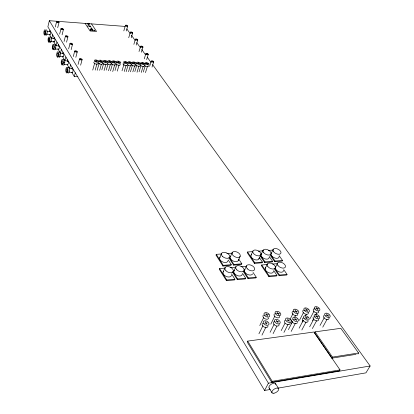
<?xml version="1.0" encoding="UTF-8"?>
<svg xmlns="http://www.w3.org/2000/svg" width="414" height="414" viewBox="0 0 414 414"><rect width="100%" height="100%" fill="white"/><g stroke="black" fill="none" stroke-linecap="round" stroke-linejoin="round"><path stroke-width="0.62" d="M88.192 26.061L87.623 26.004L88.239 26.139L88.477 23.2M90.78 30.051L91.111 27.158M125.028 26.413L49.338 20.7L47.879 26.832L264.587 390.464L270.285 389.476M49.639 31.474L49.923 30.269M54.286 38.642L51.776 38.476L52.656 34.854M55.3 26.957L56.604 21.606M53.882 38.616L54.177 37.405M57.712 27.691L59.026 22.346A1.268 0.538 15.3 0 0 57.401 21.362A1.268 0.538 15.3 0 0 57.013 22.221A1.268 0.538 15.3 0 0 59.026 22.346M58.602 45.892L56.071 45.742L56.972 42.093M59.647 34.098L60.977 28.716M58.224 45.923L58.529 44.702M62.084 34.838L63.425 29.461A1.278 0.554 15.4 0 0 61.784 28.462A1.278 0.554 15.4 0 0 61.401 29.347A1.278 0.554 15.4 0 0 63.425 29.461M63.016 53.318L60.465 53.173L61.386 49.504M64.092 41.416L65.459 35.997M62.669 53.401L62.98 52.174M66.556 42.161L67.932 36.748A1.294 0.569 15.5 0 0 66.266 35.728A1.294 0.569 15.5 0 0 65.888 36.639A1.294 0.569 15.5 0 0 67.932 36.748M67.539 60.915L64.962 60.786L65.909 57.091M68.641 48.899L70.044 43.444M67.223 61.06L67.539 59.828M71.136 49.654L72.543 44.205A1.309 0.58 15.6 0 0 70.856 43.165A1.309 0.58 15.6 0 0 70.483 44.107A1.309 0.58 15.6 0 0 72.543 44.205M71.953 68.688L69.568 68.579L70.54 64.858M73.299 56.568L74.737 51.077M71.881 68.905L72.212 67.663M75.824 57.323L77.268 51.843A1.325 0.595 15.8 0 0 75.555 50.782A1.325 0.595 15.8 0 0 75.188 51.755A1.325 0.595 15.8 0 0 77.268 51.843M77.894 76.709L74.287 76.559L75.281 72.817M78.075 64.418L79.55 58.891M80.626 65.184L82.107 59.663A1.335 0.611 15.9 0 0 80.368 58.591A1.335 0.611 15.9 0 0 80.011 59.585A1.335 0.611 15.9 0 0 82.107 59.663M92.741 70.08L94.635 63.275M95.189 70.095L96.917 63.916M97.212 70.287L99.122 63.502M99.655 70.302L101.399 64.139M101.834 69.878L103.588 63.73M104.095 70.509L105.855 64.367M106.258 70.085L108.028 63.953M108.509 70.716L110.284 64.589M110.481 70.903L112.437 64.18M123.817 30.879L125.432 25.363M112.722 71.529L114.694 64.812M126.275 30.967L127.719 26.066M115.03 70.499L116.826 64.403M117.265 71.12L119.072 65.034M128.718 37.736L130.369 32.188M131.207 37.829L132.682 32.897M122.021 70.825L124.024 64.154M124.247 71.446L126.073 65.386M133.877 44.345L135.435 39.19M126.151 71.632L128.169 64.977M136.206 45.054L137.774 39.904M128.547 71.648L130.394 65.603M130.436 71.829L132.47 65.195M139.006 51.517L140.605 46.327M132.827 71.845L134.685 65.821M134.829 71.606L136.744 65.433M141.36 52.231L142.965 47.046M137.029 72.222L138.949 66.054M139.073 71.803L140.998 65.645M144.253 58.85L145.888 53.629M141.262 72.419L143.197 66.266M146.634 59.575L148.274 54.358M143.291 72.005L145.226 65.862M145.474 72.616L147.42 66.478M149.62 66.354L151.296 61.101M152.026 67.084L153.708 61.836M221.764 253.937L216.268 254.351L215.973 255.05L222.944 266.052L230.95 265.379L231.255 264.686L228.238 260.002M219.746 257.58L221.547 253.384M225.19 268.096L219.596 268.572L219.291 269.276L226.453 280.687L234.598 279.926L234.914 279.222L231.467 273.825M222.944 266.052L223.249 265.353L216.268 254.351M223.156 271.91L225.004 267.677M230.344 256.758L232.171 252.587M226.453 280.687L226.763 279.983L219.596 268.572M238.764 259.164L241.817 263.806L241.507 264.499L233.62 265.157L233.931 264.463L229.216 257.192M238.288 260.572L240.146 256.406A4.419 2.603 24.5 0 0 235.193 251.552A4.419 2.603 24.5 0 0 233.123 255.562A4.419 2.603 24.5 0 0 240.146 256.406M233.951 270.963L235.825 266.761M252.618 251.619L247.546 252.002L247.236 252.685L254.46 263.418L262.119 262.776L262.44 262.093L259.526 257.824M242.532 273.4L245.673 278.218L245.352 278.917L237.326 279.667L237.641 278.969L232.803 271.424M251.039 255.153L252.913 251.034M244.555 270.037L246.454 265.855M254.46 263.418L254.776 262.73L247.546 252.002M253.063 272.453L256.235 277.23L255.914 277.923L248.007 278.663L248.328 277.97L243.779 271.025M258.895 258.905L260.799 254.796A4.368 2.52 25.2 0 0 255.821 250.02A4.368 2.52 25.2 0 0 253.932 253.958A4.368 2.52 25.2 0 0 260.799 254.796M261.193 254.362L263.087 250.273M267.46 264.499L261.741 264.986L261.42 265.669L268.919 276.702L276.593 275.983L276.925 275.3L273.685 270.601M269.24 256.489L272.557 261.25L272.231 261.927L264.681 262.559L265.001 261.881L260.251 254.962M271.18 253.591L273.095 249.523M265.322 268.215L267.268 264.091M274.73 261.72L275.056 261.043L282.503 260.422L282.177 261.099L274.73 261.72L270.306 255.381M268.919 276.702L269.245 276.014L276.925 275.3M275.476 267.325L277.442 263.226M274.451 268.971L279.134 275.745L279.471 275.062L287.037 274.353L283.766 269.695M247.707 341.11L247.241 342.067L271.703 382.282L339.485 370.835L340.029 369.909L313.972 332.007L247.707 341.11L272.21 381.32L271.703 382.282M259.775 325.539L263.728 317.486M287.037 274.353L286.705 275.031L279.134 275.745M258.926 333.793L262.921 325.704M261.964 335.117L265.985 327.034M270.797 324.136L274.803 316.136M270.088 332.307L274.135 324.265M273.105 333.622L276.888 326.165M281.199 330.6L284.998 323.189M290.059 319.349L292.967 313.693M283.957 332.39L288.072 324.405M291.611 323.355L292.491 321.662L288.408 329.642M294.835 317.14L295.715 315.442M291.161 331.417L295.306 323.474M299.467 320.26L303.586 312.399M264.587 390.464L268.412 383.188L370.137 365.986L152.637 64.667M302.173 321.994L303.064 320.312M305.434 315.82L306.319 314.133M299.11 328.219L303.276 320.317M301.853 329.979L306.044 322.082M310.076 318.563L314.029 311.147M312.58 320.653L313.476 318.982M315.571 315.075L316.767 312.844M309.651 326.817L313.859 318.966M312.384 328.561L316.617 320.715M357.95 354.027L358.565 352.982L340.82 328.318L315.075 331.857L314.5 332.913L331.857 358.162L356.04 354.327M320.032 325.435L324.281 317.631M322.754 327.163L327.029 319.37M331.857 358.162L332.463 357.101L358.565 352.982M370.137 365.986L365.935 372.854L277.887 388.156M272.21 381.32L340.029 369.909M264.629 323.236L267.454 322.879M275.874 321.813L278.653 321.461M286.938 320.415L289.681 320.069M294.038 319.52L297.293 319.106M304.823 318.154L308.026 317.75M315.442 316.813L318.599 316.415M325.901 315.489L329.006 315.101M265.25 315.033L268.598 314.63M276.355 313.698L279.652 313.3M294.354 311.525L297.625 311.131M305.009 310.236L308.228 309.848M315.504 308.973L318.671 308.59M226.763 279.983L234.914 279.222M237.641 278.969L245.673 278.218M248.328 277.97L256.235 277.23M230.386 267.656L235.897 267.185M240.984 266.751L246.418 266.29M272.515 264.065L277.525 263.64M223.249 265.353L231.255 264.686M233.931 264.463L241.817 263.806M254.776 262.73L262.44 262.093M265.001 261.881L272.557 261.25M226.862 253.554L232.28 253.151M258.315 251.189L263.314 250.812M268.293 250.439L273.219 250.066M68.9 72.186L72.31 72.336M64.258 64.279L67.637 64.444M95.173 61.008L97.787 61.143M99.67 61.246L102.268 61.381M104.147 61.479L106.729 61.614M108.592 61.712L111.159 61.846M113.017 61.94L115.568 62.074M117.416 62.172L119.951 62.302M124.283 62.53L127.062 62.674M128.619 62.757L131.378 62.902M132.93 62.98L135.673 63.125M137.215 63.207L139.948 63.347M141.479 63.43L144.196 63.57M145.718 63.647L148.419 63.792M152.016 61.443L152.916 61.489M59.171 56.532L63.078 56.739M80.373 59.254L81.361 59.305M146.597 53.965L147.493 54.017M55.398 49.028L58.622 49.214M75.555 51.434L76.533 51.491M70.846 43.796L71.819 43.858M141.309 46.658L142.193 46.715M50.436 41.623L54.27 41.861M46.849 34.465L50.022 34.678M66.256 36.339L67.213 36.406M46.958 31.226L50.13 31.443M136.134 39.516L137.008 39.573M91.478 29.016L92.058 29.058M131.057 32.509L131.926 32.571M92.094 30.144L92.964 30.206M94.242 30.3L94.775 30.336M61.764 29.058L62.721 29.125M89.507 26.185L90.33 26.248M57.38 21.947L58.327 22.014M126.11 25.678L126.974 25.746M90.614 30.227C91.758 29.798 89.145 30.005 90.459 29.886M126.384 25.451L126.782 25.994M131.331 32.276L131.735 32.83M136.408 39.273L136.822 39.842M141.583 46.409L142.007 46.989M146.877 53.706L147.306 54.301M152.29 61.174L152.735 61.784M126.917 29.032L130.322 33.746M131.455 35.319L135.238 40.562M136.749 42.658L140.532 47.895M141.671 49.468L145.454 54.71M147.343 57.329L151.126 62.571M326.439 313.957L328.364 316.648M146.561 62.969L147.601 64.418M316.073 307.307L318.092 310.158M279.16 255.702L282.503 260.422M142.333 62.747L143.363 64.201M316.017 315.266L317.926 317.978M138.079 62.524L139.104 63.979M270.259 254.18L275.056 261.043M305.615 308.559L307.618 311.431M133.805 62.297L134.824 63.761M274.777 268.288L279.471 275.062M305.434 316.591L307.323 319.329M129.504 62.069L130.513 63.533M315.075 331.857L332.463 357.101M260.302 256.173L264.681 262.559M294.996 309.827L296.978 312.725M125.183 61.841L126.187 63.311M261.741 264.986L269.245 276.014M294.68 317.936L296.553 320.705M118.104 61.375L119.232 63.047M91.504 23.883L96.571 31.443L90.097 30.983L85.093 23.396M287.435 318.847L289.163 321.43M94.387 30.17L94.583 30.46M89.258 23.712L89.595 24.219L87.416 24.053L87.08 23.546M113.721 61.143L114.833 62.819M89.74 25.989L90.019 26.408M91.66 28.871L91.882 29.208M92.379 29.953L92.689 30.424M277.007 312.084L278.927 314.982M109.306 60.91L110.414 62.592M276.402 320.229L278.11 322.837M243.116 271.186L248.007 278.663M104.871 60.677L105.974 62.364M265.938 313.403L267.837 316.332M228.916 257.886L233.62 265.157M100.411 60.444L101.502 62.131M265.193 321.637L266.88 324.265M232.492 272.122L237.326 279.667M95.924 60.206L97.005 61.898M57.634 21.683L57.981 22.247M62.017 28.789L62.374 29.368M66.504 36.059L66.871 36.655M71.099 43.506L71.472 44.117M75.803 51.134L76.186 51.76M80.626 58.948L81.02 59.585M275.543 383.576L278.529 388.461M49.338 20.7L268.412 383.188M269.116 387.985L272.07 392.891M49.359 34.388L51.776 38.476M53.597 41.56L56.071 45.742M57.934 48.893L60.465 53.173M62.369 56.402L64.962 60.786M67.182 64.537L69.568 68.579M71.839 72.419L74.287 76.559M267.951 326.201A3.152 1.987 28.3 0 1 264.085 326.972A3.152 1.987 28.3 0 1 262.595 323.324M318.692 311.271A3.027 1.791 29.5 0 1 317.15 313.025A3.027 1.791 29.5 0 1 313.703 311.209A3.027 1.791 29.5 0 1 314.06 308.828M290.074 322.78A3.115 1.92 29.1 0 1 286.773 324.271A3.115 1.92 29.1 0 1 284.837 320.514M279.072 324.193A3.131 1.956 28.7 0 1 277.323 326.066A3.131 1.956 28.7 0 1 273.773 324.167A3.131 1.956 28.7 0 1 274.296 321.637M279.678 316.058A3.095 1.91 28.4 0 1 276.355 317.517A3.095 1.91 28.4 0 1 274.472 313.802M308.264 312.554A3.048 1.822 29.2 0 1 306.676 314.324A3.048 1.822 29.2 0 1 303.208 312.492A3.048 1.822 29.2 0 1 303.607 310.091M268.696 317.968A3.11 1.941 28 0 1 264.882 318.708A3.11 1.941 28 0 1 263.402 315.137M328.954 317.792A3.053 1.801 30.1 0 1 325.896 319.22A3.053 1.801 30.1 0 1 323.851 315.587M318.563 319.127A3.069 1.832 29.9 0 1 315.442 320.571A3.069 1.832 29.9 0 1 313.424 316.901M308.094 321.031A3.084 1.863 29.6 0 1 304.114 321.564A3.084 1.863 29.6 0 1 303.302 317.978M297.366 322.413A3.105 1.899 29.3 0 1 293.676 323.158A3.105 1.899 29.3 0 1 292.082 319.598M297.676 313.848A3.064 1.853 28.9 0 1 296.036 315.644A3.064 1.853 28.9 0 1 292.553 313.796A3.064 1.853 28.9 0 1 292.998 311.369M127.238 64.92A2.179 0.983 17.4 0 1 124.443 65.262A2.179 0.983 17.4 0 1 123.579 63.404M131.445 64.853A2.168 0.978 17.5 0 1 129.856 65.785A2.168 0.978 17.5 0 1 127.377 64.232M135.497 64.775A2.163 0.973 17.7 0 1 134.162 66.002A2.163 0.973 17.7 0 1 131.719 64.201M140.108 65.578A2.158 0.968 17.8 0 1 138.178 66.168A2.158 0.968 17.8 0 1 135.968 64.672M144.243 65.505A2.148 0.963 17.9 0 1 142.437 66.38A2.148 0.963 17.9 0 1 140.258 64.636M120.138 64.279A2.189 0.994 17.1 0 1 118.228 65.164A2.189 0.994 17.1 0 1 116.065 63.394M115.765 64.056A2.194 0.999 17 0 1 114.109 64.993A2.194 0.999 17 0 1 111.625 63.425M111.133 63.528A2.205 1.004 16.9 0 1 109.689 64.77A2.205 1.004 16.9 0 1 107.257 62.938M107.029 63.896A2.21 1.009 16.7 0 1 104.69 64.424A2.21 1.009 16.7 0 1 102.817 62.711M105.084 64.025A1.18 0.538 16.7 0 1 104.789 63.963M102.491 63.378A2.22 1.014 16.6 0 1 100.498 64.268A2.22 1.014 16.6 0 1 98.346 62.483M100.028 63.632A1.185 0.538 16.6 0 1 99.769 63.502M72.269 68.972A1.708 0.657 -88.3 0 1 73.03 70.685A1.708 0.657 -88.3 0 1 72.145 72.264M69.003 70.949A1.713 0.652 -88.3 0 1 68.926 71.353M67.922 67.71A2.836 1.076 -88.3 0 1 69.262 68.445A2.836 1.076 -88.3 0 1 69.128 72.093A2.836 1.076 -88.3 0 1 67.741 72.605M67.296 61.541A1.687 0.637 -88.1 0 1 68.119 61.401A1.687 0.637 -88.1 0 1 68.253 63.508A1.687 0.637 -88.1 0 1 67.477 64.377M64.387 62.162A1.692 0.631 -88.2 0 1 64.393 62.602M63.13 62.959A1.692 0.631 -88.2 0 1 63.125 62.519M63.295 59.859A2.805 1.051 -88.2 0 1 64.605 60.563A2.805 1.051 -88.2 0 1 64.47 64.17A2.805 1.051 -88.2 0 1 63.119 64.703M49.835 31.666A1.62 0.58 -87.6 0 1 50.658 32.841A1.62 0.58 -87.6 0 1 49.871 34.621M46.741 33.606A1.62 0.574 -87.6 0 1 46.637 33.943M45.742 33.617A1.62 0.574 -87.6 0 1 45.726 32.39M46.089 29.979A2.686 0.952 -87.6 0 1 47.18 32.903A2.686 0.952 -87.6 0 1 45.69 34.9M54.229 38.652A1.635 0.595 -87.7 0 1 54.912 40.443A1.635 0.595 -87.7 0 1 53.98 41.638M50.865 41.141A1.64 0.59 -87.7 0 1 50.736 41.405M50.306 37.125A2.717 0.978 -87.7 0 1 51.424 40.101A2.717 0.978 -87.7 0 1 49.897 42.093M58.431 46.125A1.651 0.611 -87.8 0 1 59.186 46.513A1.651 0.611 -87.8 0 1 59.114 48.635A1.651 0.611 -87.8 0 1 58.327 48.987M55.378 47.776A1.656 0.605 -87.9 0 1 55.305 48.174M54.617 44.443A2.743 0.999 -87.9 0 1 55.766 47.475A2.743 0.999 -87.9 0 1 54.203 49.452M62.881 53.613A1.672 0.621 -88 0 1 63.658 54.017A1.672 0.621 -88 0 1 63.58 56.164A1.672 0.621 -88 0 1 62.778 56.501M59.844 54.451A1.672 0.616 -88 0 1 59.813 55.316M59.036 51.926A2.774 1.025 -88 0 1 60.237 54.296A2.774 1.025 -88 0 1 59.104 57.386M148.46 65.722A2.142 0.957 18.1 0 1 146.939 66.644A2.142 0.957 18.1 0 1 144.465 65.107M98.014 63.151A2.225 1.019 16.4 0 1 95.722 63.973A2.225 1.019 16.4 0 1 94.056 62.043M269.561 388.28A3.907 1.904 -32.1 0 1 271.47 384.068A3.907 1.904 -32.1 0 1 275.75 384.59M279.077 256.644A4.306 2.453 26 0 1 274.052 257.684A4.306 2.453 26 0 1 271.574 253.073M259.045 258.253A4.352 2.531 25.3 0 1 253.854 259.314A4.352 2.531 25.3 0 1 251.464 254.631M238.459 259.904A4.404 2.613 24.5 0 1 233.098 260.991A4.404 2.613 24.5 0 1 230.8 256.23M242.231 274.177A4.502 2.717 25.1 0 1 236.777 275.351A4.502 2.717 25.1 0 1 234.407 270.404M252.612 273.913A4.471 2.67 25.5 0 1 246.894 274.115A4.471 2.67 25.5 0 1 244.995 269.483M227.917 260.748A4.435 2.655 24.1 0 1 222.463 261.85A4.435 2.655 24.1 0 1 220.212 257.047M283.528 270.44A4.399 2.546 26.6 0 1 278.425 271.568A4.399 2.546 26.6 0 1 275.874 266.787M269.141 257.441A4.331 2.494 25.7 0 1 264.034 258.491A4.331 2.494 25.7 0 1 261.601 253.844M273.431 271.356A4.419 2.587 26.3 0 1 268.241 272.495A4.419 2.587 26.3 0 1 265.736 267.672M231.493 275.144A4.528 2.758 24.7 0 1 225.946 276.335A4.528 2.758 24.7 0 1 223.627 271.346M94.878 30.388L94.097 30.201L94.878 30.388M92.255 29.135L91.287 28.887L92.255 29.135M89.445 26.299A0.631 0.269 16.3 0 0 90.48 26.434A0.631 0.269 16.3 0 0 89.75 25.911A0.631 0.269 16.3 0 0 89.445 26.299M91.939 30.248A0.771 0.331 16.3 0 0 93.217 30.465A0.771 0.331 16.3 0 0 92.415 29.813A0.771 0.331 16.3 0 0 91.939 30.248M263.475 323.246A3.157 1.987 28.3 0 0 268.546 324.949A3.157 1.987 28.3 0 0 266.274 320.974A3.157 1.987 28.3 0 0 263.475 323.246M314.692 308.937A3.038 1.785 29.4 0 0 319.52 310.567A3.038 1.785 29.4 0 0 317.134 306.841A3.038 1.785 29.4 0 0 314.692 308.937M285.815 320.42A3.121 1.915 29 0 0 290.804 322.102A3.121 1.915 29 0 0 288.47 318.2A3.121 1.915 29 0 0 285.815 320.42M274.73 321.823A3.136 1.951 28.7 0 0 279.766 323.515A3.136 1.951 28.7 0 0 277.463 319.577A3.136 1.951 28.7 0 0 274.73 321.823M275.393 313.677A3.1 1.904 28.3 0 0 280.366 315.349A3.1 1.904 28.3 0 0 278.089 311.499A3.1 1.904 28.3 0 0 275.393 313.677M304.192 310.205A3.053 1.816 29.2 0 0 309.051 311.846A3.053 1.816 29.2 0 0 306.696 308.088A3.053 1.816 29.2 0 0 304.192 310.205M264.701 315.592A3.115 1.941 28 0 0 269.623 316.312A3.115 1.941 28 0 0 266.29 312.632A3.115 1.941 28 0 0 264.701 315.592M324.985 315.473A3.058 1.796 30 0 0 329.829 317.108A3.058 1.796 30 0 0 327.391 313.341A3.058 1.796 30 0 0 324.985 315.473M314.516 316.798A3.074 1.827 29.8 0 0 319.401 318.444A3.074 1.827 29.8 0 0 316.989 314.64A3.074 1.827 29.8 0 0 314.516 316.798M303.886 318.138A3.089 1.858 29.5 0 0 308.808 319.794A3.089 1.858 29.5 0 0 306.427 315.96A3.089 1.858 29.5 0 0 303.886 318.138M293.091 319.504A3.11 1.894 29.2 0 0 298.054 321.171A3.11 1.894 29.2 0 0 295.699 317.3A3.11 1.894 29.2 0 0 293.091 319.504M293.526 311.494A3.069 1.853 28.9 0 0 298.427 313.144A3.069 1.853 28.9 0 0 296.098 309.351A3.069 1.853 28.9 0 0 293.526 311.494M124.303 63.021A2.179 0.983 17.4 0 0 127.76 63.316A2.179 0.983 17.4 0 0 125.044 61.479A2.179 0.983 17.4 0 0 124.303 63.021M128.64 63.249A2.173 0.978 17.5 0 0 132.082 63.539A2.173 0.978 17.5 0 0 129.365 61.707A2.173 0.978 17.5 0 0 128.64 63.249M132.956 63.471A2.168 0.973 17.7 0 0 136.377 63.761A2.168 0.973 17.7 0 0 133.66 61.934A2.168 0.973 17.7 0 0 132.956 63.471M137.246 63.694A2.158 0.968 17.8 0 0 140.651 63.984A2.158 0.968 17.8 0 0 137.934 62.162A2.158 0.968 17.8 0 0 137.246 63.694M141.516 63.916A2.153 0.963 17.9 0 0 144.9 64.206A2.153 0.963 17.9 0 0 142.183 62.385A2.153 0.963 17.9 0 0 141.516 63.916M117.265 62.659A2.194 0.988 17.2 0 0 120.748 62.954A2.194 0.988 17.2 0 0 118.031 61.106A2.194 0.988 17.2 0 0 117.265 62.659M112.862 62.431A2.199 0.994 17 0 0 116.365 62.726A2.199 0.994 17 0 0 113.648 60.874A2.199 0.994 17 0 0 112.862 62.431M108.432 62.198A2.205 0.999 16.9 0 0 111.956 62.498A2.205 0.999 16.9 0 0 109.239 60.641A2.205 0.999 16.9 0 0 108.432 62.198M103.981 61.971A2.215 1.004 16.7 0 0 107.521 62.266A2.215 1.004 16.7 0 0 104.804 60.408A2.215 1.004 16.7 0 0 103.981 61.971M99.5 61.738A2.22 1.009 16.6 0 0 103.06 62.033A2.22 1.009 16.6 0 0 100.348 60.17A2.22 1.009 16.6 0 0 99.5 61.738M67.751 71.622A2.836 1.071 -88.3 0 0 66.975 67.296A2.836 1.071 -88.3 0 0 65.893 71.482A2.836 1.071 -88.3 0 0 67.751 71.622M67.425 71.286A1.713 0.647 -88.3 0 0 66.959 68.672A1.713 0.647 -88.3 0 0 66.307 71.192A1.713 0.647 -88.3 0 0 67.425 71.286M63.109 63.694A2.805 1.045 -88.2 0 0 62.348 59.435A2.805 1.045 -88.2 0 0 61.293 63.59A2.805 1.045 -88.2 0 0 63.109 63.694M62.788 63.363A1.692 0.631 -88.2 0 0 62.333 60.796A1.692 0.631 -88.2 0 0 61.696 63.301A1.692 0.631 -88.2 0 0 62.788 63.363M125.67 25.803A1.195 0.497 17.4 0 0 127.647 26.175A1.195 0.497 17.4 0 0 126.41 25.161A1.195 0.497 17.4 0 0 125.67 25.803M130.617 32.639A1.211 0.507 17.5 0 0 132.609 33.011A1.211 0.507 17.5 0 0 131.352 31.976A1.211 0.507 17.5 0 0 130.617 32.639M135.694 39.651A1.221 0.523 17.7 0 0 137.702 40.023A1.221 0.523 17.7 0 0 136.423 38.968A1.221 0.523 17.7 0 0 135.694 39.651M140.863 46.803A1.237 0.533 17.8 0 0 142.897 47.17A1.237 0.533 17.8 0 0 141.593 46.094A1.237 0.533 17.8 0 0 140.863 46.803M146.158 54.115A1.247 0.543 18 0 0 148.207 54.482A1.247 0.543 18 0 0 146.882 53.38A1.247 0.543 18 0 0 146.158 54.115M151.571 61.598A1.263 0.559 18.2 0 0 153.641 61.965A1.263 0.559 18.2 0 0 152.295 60.842A1.263 0.559 18.2 0 0 151.571 61.598M45.426 34.352A2.691 0.952 -87.6 0 0 45.147 29.87A2.691 0.952 -87.6 0 0 43.874 33.187A2.691 0.952 -87.6 0 0 45.426 34.352M45.209 33.845A1.625 0.574 -87.6 0 0 45.038 31.133A1.625 0.574 -87.6 0 0 44.272 33.136A1.625 0.574 -87.6 0 0 45.209 33.845M49.649 41.571A2.717 0.973 -87.8 0 0 49.364 37.032A2.717 0.973 -87.8 0 0 48.06 40.36A2.717 0.973 -87.8 0 0 49.649 41.571M49.421 41.048A1.64 0.585 -87.8 0 0 49.25 38.305A1.64 0.585 -87.8 0 0 48.464 40.318A1.64 0.585 -87.8 0 0 49.421 41.048M53.97 48.961A2.748 0.999 -87.9 0 0 53.68 44.36A2.748 0.999 -87.9 0 0 52.34 47.703A2.748 0.999 -87.9 0 0 53.97 48.961M53.737 48.428A1.656 0.6 -87.9 0 0 53.561 45.649A1.656 0.6 -87.9 0 0 52.759 47.667A1.656 0.6 -87.9 0 0 53.737 48.428M58.571 55.952A2.779 1.019 -88 0 0 57.831 51.76A2.779 1.019 -88 0 0 56.806 55.89A2.779 1.019 -88 0 0 58.571 55.952M58.265 55.636A1.677 0.616 -88 0 0 57.82 53.101A1.677 0.616 -88 0 0 57.199 55.595A1.677 0.616 -88 0 0 58.265 55.636M145.759 64.139A2.148 0.957 18.1 0 0 149.128 64.424A2.148 0.957 18.1 0 0 146.411 62.607A2.148 0.957 18.1 0 0 145.759 64.139M94.997 61.5A2.23 1.014 16.4 0 0 98.579 61.805A2.23 1.014 16.4 0 0 95.862 59.932A2.23 1.014 16.4 0 0 94.997 61.5M273.908 393.243A3.928 1.894 -32.1 0 0 278.751 388.906A3.928 1.894 -32.1 0 0 273.23 389.864A3.928 1.894 -32.1 0 0 273.908 393.243M273.53 251.66A4.321 2.443 25.9 0 0 280.506 253.746A4.321 2.443 25.9 0 0 276.935 248.747A4.321 2.443 25.9 0 0 273.53 251.66M236.813 269.85A4.518 2.707 25.1 0 0 243.965 270.673A4.518 2.707 25.1 0 0 238.894 265.653A4.518 2.707 25.1 0 0 236.813 269.85M247.479 268.924A4.487 2.66 25.5 0 0 254.548 269.742A4.487 2.66 25.5 0 0 249.461 264.763A4.487 2.66 25.5 0 0 247.479 268.924M222.463 256.38A4.45 2.644 24 0 0 229.563 257.229A4.45 2.644 24 0 0 224.626 252.338A4.45 2.644 24 0 0 222.463 256.38M277.897 265.452A4.414 2.536 26.5 0 0 285.008 267.568A4.414 2.536 26.5 0 0 281.344 262.388A4.414 2.536 26.5 0 0 277.897 265.452M263.49 252.426A4.342 2.484 25.6 0 0 270.528 254.527A4.342 2.484 25.6 0 0 266.994 249.492A4.342 2.484 25.6 0 0 263.49 252.426M267.698 266.337A4.435 2.577 26.2 0 0 274.865 268.463A4.435 2.577 26.2 0 0 271.237 263.242A4.435 2.577 26.2 0 0 267.698 266.337M225.956 270.797A4.544 2.748 24.6 0 0 233.191 271.62A4.544 2.748 24.6 0 0 228.135 266.559A4.544 2.748 24.6 0 0 225.956 270.797"/></g></svg>
